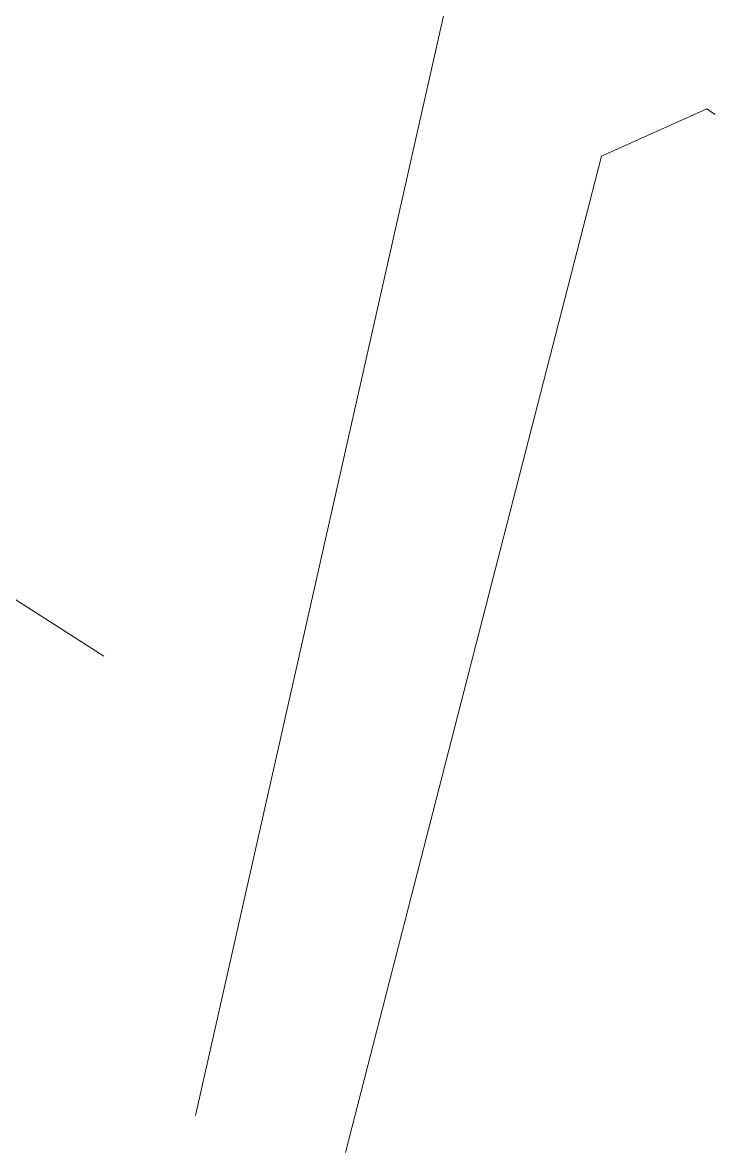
# Model space of a CAD drawing. Header units: metres. Extents: x -45 to 1930, y -347 to 488.
# Drawn here: x 2.99 to 23.1, y -70.08 to -36.98 of the extents above; entities that cross this region are included whole.
import ezdxf

# ---------------------------------------------------------------- set-up
doc = ezdxf.new("R2010")
doc.units = ezdxf.units.M
doc.layers.add('FLOATINGWINDOWS', color=2, linetype='Continuous', plot=False)

msp = doc.modelspace()

# ---------------------------------------------------------------- linework, layer by layer
at = {"linetype": 'Continuous', "lineweight": 0}
for p, q in [((-5.666976, -48.484692), (5.367353, -55.542011)), ((16.212684, -55.484611), (12.458571, -70.082165))]:
    msp.add_line(p, q, dxfattribs=at)
at = {"layer": 'FLOATINGWINDOWS', "linetype": 'Continuous', "lineweight": 0}
for p, q in [((23.05463, -39.499905), (19.966798, -40.887057)), ((33.794967, -47.098232), (23.05463, -39.499905)), ((19.966798, -40.887057), (16.212684, -55.484611))]:
    msp.add_line(p, q, dxfattribs=at)
at = {"layer": 'FLOATINGWINDOWS', "linetype": 'Continuous', "lineweight": 0, "flags": 128}
msp.add_lwpolyline([(8.056579, -68.997242), (15.568101, -35.733045), (16.548881, -12.276539), (15.489101, 8.332181)], dxfattribs=at)

doc.saveas('drawing.dxf')
